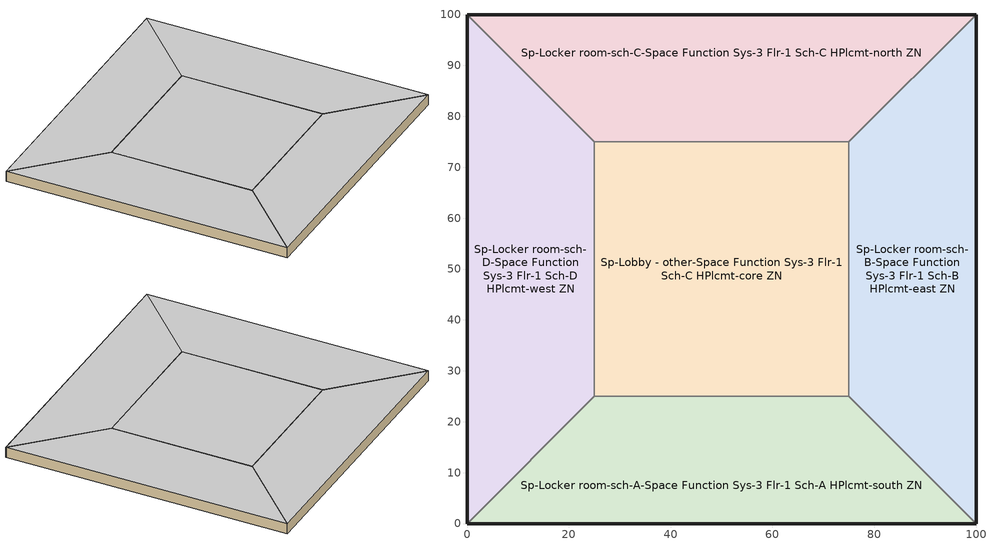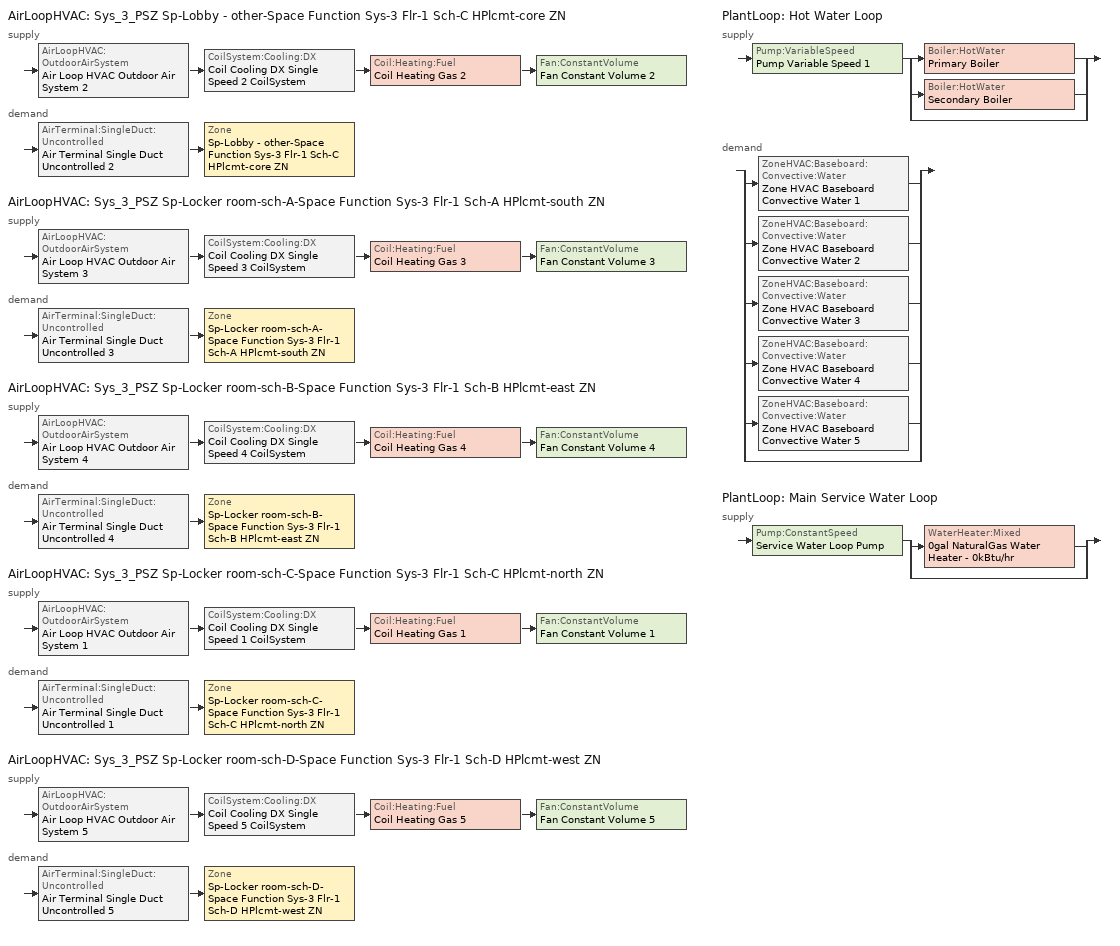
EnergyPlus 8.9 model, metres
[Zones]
Sp-Lobby - other-Space Function Sys-3 Flr-1 Sch-C HPlcmt-core ZN
 floor ground (BTAP-Grnd-Floor-Mass:U-0.757): 25,25 25,75 75,75 75,25 z0
 wall to Sp-Locker room-sch-D-Space Function Sys-3 Flr-1 Sch-D HPlcmt-west ZN (BTAP-Int-Wall): 25,75 25,25 z0:3.8
 wall to Sp-Locker room-sch-C-Space Function Sys-3 Flr-1 Sch-C HPlcmt-north ZN (BTAP-Int-Wall): 75,75 25,75 z0:3.8
 wall to Sp-Locker room-sch-B-Space Function Sys-3 Flr-1 Sch-B HPlcmt-east ZN (BTAP-Int-Wall): 75,25 75,75 z0:3.8
 wall to Sp-Locker room-sch-A-Space Function Sys-3 Flr-1 Sch-A HPlcmt-south ZN (BTAP-Int-Wall): 25,25 75,25 z0:3.8
 ceiling ground (BTAP-Grnd-Roof-Mass:U-0.284): 75,25 75,75 25,75 25,25 z3.8
Sp-Locker room-sch-A-Space Function Sys-3 Flr-1 Sch-A HPlcmt-south ZN
 floor ground (BTAP-Grnd-Floor-Mass:U-0.757): 100,0 0,0 25,25 75,25 z0
 wall ground (BTAP-Grnd-Wall-Mass:U-0.284): 0,0 100,0 z0:3.8
 wall to Sp-Locker room-sch-D-Space Function Sys-3 Flr-1 Sch-D HPlcmt-west ZN (BTAP-Int-Wall): 25,25 0,0 z0:3.8
 wall to Sp-Locker room-sch-B-Space Function Sys-3 Flr-1 Sch-B HPlcmt-east ZN (BTAP-Int-Wall): 100,0 75,25 z0:3.8
 ceiling ground (BTAP-Grnd-Roof-Mass:U-0.284): 75,25 25,25 0,0 100,0 z3.8
Sp-Locker room-sch-B-Space Function Sys-3 Flr-1 Sch-B HPlcmt-east ZN
 floor ground (BTAP-Grnd-Floor-Mass:U-0.757): 100,100 100,0 75,25 75,75 z0
 wall ground (BTAP-Grnd-Wall-Mass:U-0.284): 100,0 100,100 z0:3.8
 wall to Sp-Locker room-sch-C-Space Function Sys-3 Flr-1 Sch-C HPlcmt-north ZN (BTAP-Int-Wall): 100,100 75,75 z0:3.8
 ceiling ground (BTAP-Grnd-Roof-Mass:U-0.284): 75,75 75,25 100,0 100,100 z3.8
Sp-Locker room-sch-C-Space Function Sys-3 Flr-1 Sch-C HPlcmt-north ZN
 floor ground (BTAP-Grnd-Floor-Mass:U-0.757): 0,100 100,100 75,75 25,75 z0
 wall to Sp-Locker room-sch-D-Space Function Sys-3 Flr-1 Sch-D HPlcmt-west ZN (BTAP-Int-Wall): 0,100 25,75 z0:3.8
 wall ground (BTAP-Grnd-Wall-Mass:U-0.284): 100,100 0,100 z0:3.8
 ceiling ground (BTAP-Grnd-Roof-Mass:U-0.284): 25,75 75,75 100,100 0,100 z3.8
Sp-Locker room-sch-D-Space Function Sys-3 Flr-1 Sch-D HPlcmt-west ZN
 floor ground (BTAP-Grnd-Floor-Mass:U-0.757): 0,0 0,100 25,75 25,25 z0
 wall ground (BTAP-Grnd-Wall-Mass:U-0.284): 0,100 0,0 z0:3.8
 ceiling ground (BTAP-Grnd-Roof-Mass:U-0.284): 25,25 25,75 0,100 0,0 z3.8
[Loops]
AirLoopHVAC 'Sys_3_PSZ Sp-Lobby - other-Space Function Sys-3 Flr-1 Sch-C HPlcmt-core ZN'
 supply: AirLoopHVAC:OutdoorAirSystem 'Air Loop HVAC Outdoor Air System 2' > CoilSystem:Cooling:DX 'Coil Cooling DX Single Speed 2 CoilSystem' > Coil:Heating:Fuel 'Coil Heating Gas 2' > Fan:ConstantVolume 'Fan Constant Volume 2'
 demand: AirTerminal:SingleDuct:Uncontrolled 'Air Terminal Single Duct Uncontrolled 2' > Zone 'Sp-Lobby - other-Space Function Sys-3 Flr-1 Sch-C HPlcmt-core ZN'
AirLoopHVAC 'Sys_3_PSZ Sp-Locker room-sch-A-Space Function Sys-3 Flr-1 Sch-A HPlcmt-south ZN'
 supply: AirLoopHVAC:OutdoorAirSystem 'Air Loop HVAC Outdoor Air System 3' > CoilSystem:Cooling:DX 'Coil Cooling DX Single Speed 3 CoilSystem' > Coil:Heating:Fuel 'Coil Heating Gas 3' > Fan:ConstantVolume 'Fan Constant Volume 3'
 demand: AirTerminal:SingleDuct:Uncontrolled 'Air Terminal Single Duct Uncontrolled 3' > Zone 'Sp-Locker room-sch-A-Space Function Sys-3 Flr-1 Sch-A HPlcmt-south ZN'
AirLoopHVAC 'Sys_3_PSZ Sp-Locker room-sch-B-Space Function Sys-3 Flr-1 Sch-B HPlcmt-east ZN'
 supply: AirLoopHVAC:OutdoorAirSystem 'Air Loop HVAC Outdoor Air System 4' > CoilSystem:Cooling:DX 'Coil Cooling DX Single Speed 4 CoilSystem' > Coil:Heating:Fuel 'Coil Heating Gas 4' > Fan:ConstantVolume 'Fan Constant Volume 4'
 demand: AirTerminal:SingleDuct:Uncontrolled 'Air Terminal Single Duct Uncontrolled 4' > Zone 'Sp-Locker room-sch-B-Space Function Sys-3 Flr-1 Sch-B HPlcmt-east ZN'
AirLoopHVAC 'Sys_3_PSZ Sp-Locker room-sch-C-Space Function Sys-3 Flr-1 Sch-C HPlcmt-north ZN'
 supply: AirLoopHVAC:OutdoorAirSystem 'Air Loop HVAC Outdoor Air System 1' > CoilSystem:Cooling:DX 'Coil Cooling DX Single Speed 1 CoilSystem' > Coil:Heating:Fuel 'Coil Heating Gas 1' > Fan:ConstantVolume 'Fan Constant Volume 1'
 demand: AirTerminal:SingleDuct:Uncontrolled 'Air Terminal Single Duct Uncontrolled 1' > Zone 'Sp-Locker room-sch-C-Space Function Sys-3 Flr-1 Sch-C HPlcmt-north ZN'
AirLoopHVAC 'Sys_3_PSZ Sp-Locker room-sch-D-Space Function Sys-3 Flr-1 Sch-D HPlcmt-west ZN'
 supply: AirLoopHVAC:OutdoorAirSystem 'Air Loop HVAC Outdoor Air System 5' > CoilSystem:Cooling:DX 'Coil Cooling DX Single Speed 5 CoilSystem' > Coil:Heating:Fuel 'Coil Heating Gas 5' > Fan:ConstantVolume 'Fan Constant Volume 5'
 demand: AirTerminal:SingleDuct:Uncontrolled 'Air Terminal Single Duct Uncontrolled 5' > Zone 'Sp-Locker room-sch-D-Space Function Sys-3 Flr-1 Sch-D HPlcmt-west ZN'
PlantLoop 'Hot Water Loop'
 supply: Pump:VariableSpeed 'Pump Variable Speed 1' > split
  | Boiler:HotWater 'Primary Boiler'
  | Boiler:HotWater 'Secondary Boiler'
  | bypass
 demand: split
  | ZoneHVAC:Baseboard:Convective:Water 'Zone HVAC Baseboard Convective Water 1'
  | ZoneHVAC:Baseboard:Convective:Water 'Zone HVAC Baseboard Convective Water 2'
  | ZoneHVAC:Baseboard:Convective:Water 'Zone HVAC Baseboard Convective Water 3'
  | ZoneHVAC:Baseboard:Convective:Water 'Zone HVAC Baseboard Convective Water 4'
  | ZoneHVAC:Baseboard:Convective:Water 'Zone HVAC Baseboard Convective Water 5'
  | bypass
PlantLoop 'Main Service Water Loop'
 supply: Pump:ConstantSpeed 'Service Water Loop Pump' > split
  | WaterHeater:Mixed '0gal NaturalGas Water Heater - 0kBtu/hr'
  | bypass
[Building]
Building 1
[Site:Location]
Fort McMurray AP_AB_CAN: Latitude {deg}=56.653; Longitude {deg}=-111.223; Time Zone {hr}=-7; Elevation {m}=369.1
[Site:GroundTemperature:BuildingSurface]
19.527, 19.502, 19.536, 19.598, 20.002, 21.64, 22.225, 22.375, 21.449, 20.121, 19.802, 19.633
[Site:WaterMainsTemperature]
Calculation Method=Correlation; Annual Average Outdoor Air Temperature {C}=1.875; Maximum Difference In Monthly Average Outdoor Air Temperatures {deltaC}=34.4
[SizingPeriod:DesignDay] Day of Month=21; Dry-Bulb Temperature Range Modifier Type=DefaultMultipliers; Humidity Condition Type=Wetbulb; Barometric Pressure {Pa}=96969; Rain Indicator=No; Snow Indicator=No; Daylight Saving Time Indicator=No
Name | Month | Day Type | Maximum Dry-Bulb Temperature {C} | Daily Dry-Bulb Temperature Range {deltaC} | Wetbulb or DewPoint at Maximum Dry-Bulb {C} | Wind Speed {m/s} | Wind Direction {deg} | Solar Model Indicator | ASHRAE Clear Sky Optical Depth for Beam Irradiance (taub) | ASHRAE Clear Sky Optical Depth for Diffuse Irradiance (taud) | Sky Clearness
Fort McMurray AP Ann Clg .4% Condns DB=>MWB | 7 | SummerDesignDay | 28.9 | 12.4 | 17.8 | 3.7 | 250 | ASHRAETau | 0.377 | 2.403
Fort McMurray AP Ann Htg 99.6% Condns DB | 1 | WinterDesignDay | -36.2 | 0 | -36.2 | 1 | 90 | ASHRAEClearSky |  |  | 0
[Material] Thermal Absorptance=0.9; Solar Absorptance=0.7
Name | Roughness | Thickness {m} | Conductivity {W/m-K} | Density {kg/m3} | Specific Heat {J/kg-K} | Visible Absorptance
6 in. Normalweight Concrete Floor 1; 6 in. Normalweight Concrete Floor 2; 6 in. Normalweight Concrete Floor 3 | MediumRough | 0.1524 | 2.31 | 2322 | 832 | 0.7
G01 13mm gypsum board 1 | Smooth | 0.0127 | 0.16 | 800 | 1090 | 0.5
[Material:NoMass] Roughness=Smooth; Thermal Absorptance=0.9; Solar Absorptance=0.7; Visible Absorptance=0.8
Name | Thermal Resistance {m2-K/W}
Typical Carpet Pad 2 | 1.25503
Typical Carpet Pad 3; Typical Carpet Pad 4 | 3.45515
[Construction]
BTAP-Grnd-Floor-Mass:U-0.757: 6 in. Normalweight Concrete Floor 1, Typical Carpet Pad 2
BTAP-Grnd-Roof-Mass:U-0.284: 6 in. Normalweight Concrete Floor 3, Typical Carpet Pad 4
BTAP-Grnd-Wall-Mass:U-0.284: 6 in. Normalweight Concrete Floor 2, Typical Carpet Pad 3
BTAP-Int-Wall: G01 13mm gypsum board 1, G01 13mm gypsum board 1
[Zone]
Sp-Lobby - other-Space Function Sys-3 Flr-1 Sch-C HPlcmt-core ZN; Sp-Locker room-sch-A-Space Function Sys-3 Flr-1 Sch-A HPlcmt-south ZN; Sp-Locker room-sch-B-Space Function Sys-3 Flr-1 Sch-B HPlcmt-east ZN; Sp-Locker room-sch-C-Space Function Sys-3 Flr-1 Sch-C HPlcmt-north ZN; Sp-Locker room-sch-D-Space Function Sys-3 Flr-1 Sch-D HPlcmt-west ZN
[ZoneControl:Thermostat] Control Object Type 1=ThermostatSetpoint:DualSetpoint
Name | Zone or ZoneList | Control Type Schedule | Control Name 1
Sp-Lobby - other-Space Function Sys-3 Flr-1 Sch-C HPlcmt-core ZN Thermostat | Sp-Lobby - other-Space Function Sys-3 Flr-1 Sch-C HPlcmt-core ZN | Sp-Lobby - other-Space Function Sys-3 Flr-1 Sch-C HPlcmt-core ZN Thermostat Schedule | Space Function Lobby - other Thermostat 2
Sp-Locker room-sch-A-Space Function Sys-3 Flr-1 Sch-A HPlcmt-south ZN Thermostat | Sp-Locker room-sch-A-Space Function Sys-3 Flr-1 Sch-A HPlcmt-south ZN | Sp-Locker room-sch-A-Space Function Sys-3 Flr-1 Sch-A HPlcmt-south ZN Thermostat Schedule | Space Function Locker room-sch-A Thermostat 2
Sp-Locker room-sch-B-Space Function Sys-3 Flr-1 Sch-B HPlcmt-east ZN Thermostat | Sp-Locker room-sch-B-Space Function Sys-3 Flr-1 Sch-B HPlcmt-east ZN | Sp-Locker room-sch-B-Space Function Sys-3 Flr-1 Sch-B HPlcmt-east ZN Thermostat Schedule | Space Function Locker room-sch-B Thermostat 2
Sp-Locker room-sch-C-Space Function Sys-3 Flr-1 Sch-C HPlcmt-north ZN Thermostat | Sp-Locker room-sch-C-Space Function Sys-3 Flr-1 Sch-C HPlcmt-north ZN | Sp-Locker room-sch-C-Space Function Sys-3 Flr-1 Sch-C HPlcmt-north ZN Thermostat Schedule | Space Function Locker room-sch-C Thermostat 2
Sp-Locker room-sch-D-Space Function Sys-3 Flr-1 Sch-D HPlcmt-west ZN Thermostat | Sp-Locker room-sch-D-Space Function Sys-3 Flr-1 Sch-D HPlcmt-west ZN | Sp-Locker room-sch-D-Space Function Sys-3 Flr-1 Sch-D HPlcmt-west ZN Thermostat Schedule | Space Function Locker room-sch-D Thermostat 2
[ThermostatSetpoint:DualSetpoint]
Name | Heating Setpoint Temperature Schedule | Cooling Setpoint Temperature Schedule
Space Function Lobby - other Thermostat 2; Space Function Locker room-sch-C Thermostat 2 | NECB-C-Thermostat Setpoint-Heating | NECB-C-Thermostat Setpoint-Cooling
Space Function Locker room-sch-A Thermostat 2 | NECB-A-Thermostat Setpoint-Heating | NECB-A-Thermostat Setpoint-Cooling
Space Function Locker room-sch-B Thermostat 2 | NECB-B-Thermostat Setpoint-Heating | NECB-B-Thermostat Setpoint-Cooling
Space Function Locker room-sch-D Thermostat 2 | NECB-D-Thermostat Setpoint-Heating | NECB-D-Thermostat Setpoint-Cooling
[AirTerminal:SingleDuct:Uncontrolled] Availability Schedule=Always On Discrete; Maximum Air Flow Rate {m3/s}=AutoSize
Air Terminal Single Duct Uncontrolled 2; Air Terminal Single Duct Uncontrolled 3; Air Terminal Single Duct Uncontrolled 4; Air Terminal Single Duct Uncontrolled 1; Air Terminal Single Duct Uncontrolled 5
[ZoneHVAC:Baseboard:Convective:Water] Availability Schedule=Always On Discrete; Heating Design Capacity Method=HeatingDesignCapacity; Heating Design Capacity {W}=Autosize; Heating Design Capacity Per Floor Area {W/m2}=0; Fraction of Autosized Heating Design Capacity=0.8; U-Factor Times Area Value {W/K}=Autosize; Maximum Water Flow Rate {m3/s}=Autosize; Convergence Tolerance=0.001
Zone HVAC Baseboard Convective Water 2; Zone HVAC Baseboard Convective Water 3; Zone HVAC Baseboard Convective Water 4; Zone HVAC Baseboard Convective Water 1; Zone HVAC Baseboard Convective Water 5
[Zone equipment]
Sp-Lobby - other-Space Function Sys-3 Flr-1 Sch-C HPlcmt-core ZN: Air Terminal Single Duct Uncontrolled 2, Zone HVAC Baseboard Convective Water 2
Sp-Locker room-sch-A-Space Function Sys-3 Flr-1 Sch-A HPlcmt-south ZN: Air Terminal Single Duct Uncontrolled 3, Zone HVAC Baseboard Convective Water 3
Sp-Locker room-sch-B-Space Function Sys-3 Flr-1 Sch-B HPlcmt-east ZN: Air Terminal Single Duct Uncontrolled 4, Zone HVAC Baseboard Convective Water 4
Sp-Locker room-sch-C-Space Function Sys-3 Flr-1 Sch-C HPlcmt-north ZN: Air Terminal Single Duct Uncontrolled 1, Zone HVAC Baseboard Convective Water 1
Sp-Locker room-sch-D-Space Function Sys-3 Flr-1 Sch-D HPlcmt-west ZN: Air Terminal Single Duct Uncontrolled 5, Zone HVAC Baseboard Convective Water 5
[Sizing:Zone] Zone Cooling Design Supply Air Temperature Input Method=SupplyAirTemperature; Zone Cooling Design Supply Air Temperature {C}=13; Zone Cooling Design Supply Air Temperature Difference {deltaC}=11.11; Zone Heating Design Supply Air Temperature Input Method=SupplyAirTemperature; Zone Heating Design Supply Air Temperature {C}=43; Zone Heating Design Supply Air Temperature Difference {deltaC}=11.11; Zone Cooling Design Supply Air Humidity Ratio {kgWater/kgDryAir}=0.0085; Zone Heating Design Supply Air Humidity Ratio {kgWater/kgDryAir}=0.008; Zone Heating Sizing Factor=1.3; Zone Cooling Sizing Factor=1.1; Cooling Design Air Flow Method=DesignDay; Cooling Design Air Flow Rate {m3/s}=0; Cooling Minimum Air Flow per Zone Floor Area {m3/s-m2}=0.000762; Cooling Minimum Air Flow {m3/s}=0; Cooling Minimum Air Flow Fraction=0; Heating Design Air Flow Method=DesignDay; Heating Design Air Flow Rate {m3/s}=0; Heating Maximum Air Flow per Zone Floor Area {m3/s-m2}=0.002032; Heating Maximum Air Flow {m3/s}=0.141576; Heating Maximum Air Flow Fraction=0.3; Account for Dedicated Outdoor Air System=No
Name | Design Specification Outdoor Air Object | Design Specification Zone Air Distribution Object
Sp-Lobby - other-Space Function Sys-3 Flr-1 Sch-C HPlcmt-core ZN | Space Function Lobby - other Ventilation | Sp-Lobby - other-Space Function Sys-3 Flr-1 Sch-C HPlcmt-core ZN Design Spec Zone Air Dist
Sp-Locker room-sch-A-Space Function Sys-3 Flr-1 Sch-A HPlcmt-south ZN | Space Function Locker room-sch-A Ventilation | Sp-Locker room-sch-A-Space Function Sys-3 Flr-1 Sch-A HPlcmt-south ZN Design Spec Zone Air Dist
Sp-Locker room-sch-B-Space Function Sys-3 Flr-1 Sch-B HPlcmt-east ZN | Space Function Locker room-sch-B Ventilation | Sp-Locker room-sch-B-Space Function Sys-3 Flr-1 Sch-B HPlcmt-east ZN Design Spec Zone Air Dist
Sp-Locker room-sch-C-Space Function Sys-3 Flr-1 Sch-C HPlcmt-north ZN | Space Function Locker room-sch-C Ventilation | Sp-Locker room-sch-C-Space Function Sys-3 Flr-1 Sch-C HPlcmt-north ZN Design Spec Zone Air Dist
Sp-Locker room-sch-D-Space Function Sys-3 Flr-1 Sch-D HPlcmt-west ZN | Space Function Locker room-sch-D Ventilation | Sp-Locker room-sch-D-Space Function Sys-3 Flr-1 Sch-D HPlcmt-west ZN Design Spec Zone Air Dist
[DesignSpecification:ZoneAirDistribution] Zone Air Distribution Effectiveness in Cooling Mode=1; Zone Air Distribution Effectiveness in Heating Mode=1
Sp-Lobby - other-Space Function Sys-3 Flr-1 Sch-C HPlcmt-core ZN Design Spec Zone Air Dist; Sp-Locker room-sch-A-Space Function Sys-3 Flr-1 Sch-A HPlcmt-south ZN Design Spec Zone Air Dist; Sp-Locker room-sch-B-Space Function Sys-3 Flr-1 Sch-B HPlcmt-east ZN Design Spec Zone Air Dist; Sp-Locker room-sch-C-Space Function Sys-3 Flr-1 Sch-C HPlcmt-north ZN Design Spec Zone Air Dist; Sp-Locker room-sch-D-Space Function Sys-3 Flr-1 Sch-D HPlcmt-west ZN Design Spec Zone Air Dist
[Controller:MechanicalVentilation] Availability Schedule=Always On Discrete; Demand Controlled Ventilation=No; System Outdoor Air Method=ZoneSum
Name | Zone Name 1 | Design Specification Outdoor Air Object Name 1 | Design Specification Zone Air Distribution Object Name 1
Controller Mechanical Ventilation 2 | Sp-Lobby - other-Space Function Sys-3 Flr-1 Sch-C HPlcmt-core ZN | Space Function Lobby - other Ventilation | Sp-Lobby - other-Space Function Sys-3 Flr-1 Sch-C HPlcmt-core ZN Design Spec Zone Air Dist
Controller Mechanical Ventilation 3 | Sp-Locker room-sch-A-Space Function Sys-3 Flr-1 Sch-A HPlcmt-south ZN | Space Function Locker room-sch-A Ventilation | Sp-Locker room-sch-A-Space Function Sys-3 Flr-1 Sch-A HPlcmt-south ZN Design Spec Zone Air Dist
Controller Mechanical Ventilation 4 | Sp-Locker room-sch-B-Space Function Sys-3 Flr-1 Sch-B HPlcmt-east ZN | Space Function Locker room-sch-B Ventilation | Sp-Locker room-sch-B-Space Function Sys-3 Flr-1 Sch-B HPlcmt-east ZN Design Spec Zone Air Dist
Controller Mechanical Ventilation 1 | Sp-Locker room-sch-C-Space Function Sys-3 Flr-1 Sch-C HPlcmt-north ZN | Space Function Locker room-sch-C Ventilation | Sp-Locker room-sch-C-Space Function Sys-3 Flr-1 Sch-C HPlcmt-north ZN Design Spec Zone Air Dist
Controller Mechanical Ventilation 5 | Sp-Locker room-sch-D-Space Function Sys-3 Flr-1 Sch-D HPlcmt-west ZN | Space Function Locker room-sch-D Ventilation | Sp-Locker room-sch-D-Space Function Sys-3 Flr-1 Sch-D HPlcmt-west ZN Design Spec Zone Air Dist
[DesignSpecification:OutdoorAir] Outdoor Air Method=Sum; Outdoor Air Flow per Person {m3/s-person}=0; Outdoor Air Flow per Zone {m3/s}=0; Outdoor Air Flow Air Changes per Hour {1/hr}=0
Name | Outdoor Air Flow per Zone Floor Area {m3/s-m2}
Space Function Lobby - other Ventilation | 0.0041148
Space Function Locker room-sch-A Ventilation; Space Function Locker room-sch-B Ventilation; Space Function Locker room-sch-C Ventilation; Space Function Locker room-sch-D Ventilation | 0.00127
[AirLoopHVAC] Design Supply Air Flow Rate {m3/s}=AutoSize
Sys_3_PSZ Sp-Lobby - other-Space Function Sys-3 Flr-1 Sch-C HPlcmt-core ZN; Sys_3_PSZ Sp-Locker room-sch-A-Space Function Sys-3 Flr-1 Sch-A HPlcmt-south ZN; Sys_3_PSZ Sp-Locker room-sch-B-Space Function Sys-3 Flr-1 Sch-B HPlcmt-east ZN; Sys_3_PSZ Sp-Locker room-sch-C-Space Function Sys-3 Flr-1 Sch-C HPlcmt-north ZN; Sys_3_PSZ Sp-Locker room-sch-D-Space Function Sys-3 Flr-1 Sch-D HPlcmt-west ZN
[Sizing:System] Type of Load to Size On=Sensible; Design Outdoor Air Flow Rate {m3/s}=Autosize; Central Heating Maximum System Air Flow Ratio=1; Preheat Design Temperature {C}=7; Preheat Design Humidity Ratio {kgWater/kgDryAir}=0.008; Precool Design Temperature {C}=13; Precool Design Humidity Ratio {kgWater/kgDryAir}=0.008; Central Cooling Design Supply Air Temperature {C}=13; Central Heating Design Supply Air Temperature {C}=43; Type of Zone Sum to Use=NonCoincident; 100% Outdoor Air in Cooling=No; 100% Outdoor Air in Heating=No; Central Cooling Design Supply Air Humidity Ratio {kgWater/kgDryAir}=0.0085; Central Heating Design Supply Air Humidity Ratio {kgWater/kgDryAir}=0.008; Cooling Supply Air Flow Rate Method=DesignDay; Cooling Supply Air Flow Rate {m3/s}=0; Cooling Supply Air Flow Rate Per Floor Area {m3/s-m2}=0.00996765; Cooling Fraction of Autosized Cooling Supply Air Flow Rate=1; Cooling Supply Air Flow Rate Per Unit Cooling Capacity {m3/s-W}=3.94755e-05; Heating Supply Air Flow Rate Method=DesignDay; Heating Supply Air Flow Rate {m3/s}=0; Heating Supply Air Flow Rate Per Floor Area {m3/s-m2}=0.00996765; Heating Fraction of Autosized Heating Supply Air Flow Rate=1; Heating Fraction of Autosized Cooling Supply Air Flow Rate=1; Heating Supply Air Flow Rate Per Unit Heating Capacity {m3/s-W}=3.15882e-05; System Outdoor Air Method=ZoneSum; Zone Maximum Outdoor Air Fraction=1; Cooling Design Capacity Method=CoolingDesignCapacity; Cooling Design Capacity {W}=Autosize; Cooling Design Capacity Per Floor Area {W/m2}=234.7; Fraction of Autosized Cooling Design Capacity=1; Heating Design Capacity Method=HeatingDesignCapacity; Heating Design Capacity {W}=Autosize; Heating Design Capacity Per Floor Area {W/m2}=157; Fraction of Autosized Heating Design Capacity=1; Central Cooling Capacity Control Method=OnOff
Sys_3_PSZ Sp-Lobby - other-Space Function Sys-3 Flr-1 Sch-C HPlcmt-core ZN; Sys_3_PSZ Sp-Locker room-sch-A-Space Function Sys-3 Flr-1 Sch-A HPlcmt-south ZN; Sys_3_PSZ Sp-Locker room-sch-B-Space Function Sys-3 Flr-1 Sch-B HPlcmt-east ZN; Sys_3_PSZ Sp-Locker room-sch-C-Space Function Sys-3 Flr-1 Sch-C HPlcmt-north ZN; Sys_3_PSZ Sp-Locker room-sch-D-Space Function Sys-3 Flr-1 Sch-D HPlcmt-west ZN
[AvailabilityManager:Scheduled] Schedule=Always On Discrete
Sys_3_PSZ Sp-Lobby - other-Space Function Sys-3 Flr-1 Sch-C HPlcmt-core ZN Availability Manager; Air Loop HVAC Outdoor Air System 2 Availability Manager; Sys_3_PSZ Sp-Locker room-sch-A-Space Function Sys-3 Flr-1 Sch-A HPlcmt-south ZN Availability Manager; Air Loop HVAC Outdoor Air System 3 Availability Manager; Sys_3_PSZ Sp-Locker room-sch-B-Space Function Sys-3 Flr-1 Sch-B HPlcmt-east ZN Availability Manager; Air Loop HVAC Outdoor Air System 4 Availability Manager; Sys_3_PSZ Sp-Locker room-sch-C-Space Function Sys-3 Flr-1 Sch-C HPlcmt-north ZN Availability Manager; Air Loop HVAC Outdoor Air System 1 Availability Manager; Sys_3_PSZ Sp-Locker room-sch-D-Space Function Sys-3 Flr-1 Sch-D HPlcmt-west ZN Availability Manager; Air Loop HVAC Outdoor Air System 5 Availability Manager
[Controller:OutdoorAir] Minimum Outdoor Air Flow Rate {m3/s}=Autosize; Maximum Outdoor Air Flow Rate {m3/s}=Autosize; Economizer Control Type=NoEconomizer; Economizer Control Action Type=ModulateFlow; Economizer Maximum Limit Dry-Bulb Temperature {C}=28; Economizer Maximum Limit Enthalpy {J/kg}=64000; Economizer Minimum Limit Dry-Bulb Temperature {C}=-100; Lockout Type=NoLockout; Minimum Limit Type=FixedMinimum; High Humidity Control=No; Control High Indoor Humidity Based on Outdoor Humidity Ratio=Yes; Heat Recovery Bypass Control Type=BypassWhenWithinEconomizerLimits
Name | Mechanical Ventilation Controller
Controller Outdoor Air 2 | Controller Mechanical Ventilation 2
Controller Outdoor Air 3 | Controller Mechanical Ventilation 3
Controller Outdoor Air 4 | Controller Mechanical Ventilation 4
Controller Outdoor Air 1 | Controller Mechanical Ventilation 1
Controller Outdoor Air 5 | Controller Mechanical Ventilation 5
[SetpointManager:MixedAir] Control Variable=Temperature
Node 40 OS Default SPM; Node 39 OS Default SPM; Node 38 OS Default SPM; Node 53 OS Default SPM; Node 52 OS Default SPM; Node 51 OS Default SPM; Node 66 OS Default SPM; Node 65 OS Default SPM; Node 64 OS Default SPM; Node 28 OS Default SPM; Node 27 OS Default SPM; Node 26 OS Default SPM; Node 79 OS Default SPM; Node 78 OS Default SPM; Node 77 OS Default SPM
[CoilSystem:Cooling:DX] Availability Schedule=Always On Discrete
Name | Cooling Coil
Coil Cooling DX Single Speed 2 CoilSystem | Coil Cooling DX Single Speed 2
Coil Cooling DX Single Speed 3 CoilSystem | Coil Cooling DX Single Speed 3
Coil Cooling DX Single Speed 4 CoilSystem | Coil Cooling DX Single Speed 4
Coil Cooling DX Single Speed 1 CoilSystem | Coil Cooling DX Single Speed 1
Coil Cooling DX Single Speed 5 CoilSystem | Coil Cooling DX Single Speed 5
[Coil:Cooling:DX:SingleSpeed] Availability Schedule=Always On Discrete; Gross Rated Total Cooling Capacity {W}=Autosize; Gross Rated Sensible Heat Ratio=Autosize; Gross Rated Cooling COP {W/W}=3; Rated Air Flow Rate {m3/s}=Autosize; Rated Evaporator Fan Power Per Volume Flow Rate {W/(m3/s)}=773.3; Condenser Type=AirCooled; Evaporative Condenser Effectiveness=0; Evaporative Condenser Air Flow Rate {m3/s}=Autosize; Evaporative Condenser Pump Rated Power Consumption {W}=Autosize; Crankcase Heater Capacity {W}=0; Maximum Outdoor Dry-Bulb Temperature for Crankcase Heater Operation {C}=0; Basin Heater Capacity {W/K}=0; Basin Heater Setpoint Temperature {C}=10
Name | Total Cooling Capacity Function of Temperature Curve | Total Cooling Capacity Function of Flow Fraction Curve | Energy Input Ratio Function of Temperature Curve | Energy Input Ratio Function of Flow Fraction Curve | Part Load Fraction Correlation Curve
Coil Cooling DX Single Speed 2 | Curve Biquadratic 3 | Curve Quadratic 4 | Curve Biquadratic 4 | Curve Quadratic 5 | Curve Quadratic 6
Coil Cooling DX Single Speed 3 | Curve Biquadratic 5 | Curve Quadratic 7 | Curve Biquadratic 6 | Curve Quadratic 8 | Curve Quadratic 9
Coil Cooling DX Single Speed 4 | Curve Biquadratic 7 | Curve Quadratic 10 | Curve Biquadratic 8 | Curve Quadratic 11 | Curve Quadratic 12
Coil Cooling DX Single Speed 1 | Curve Biquadratic 1 | Curve Quadratic 1 | Curve Biquadratic 2 | Curve Quadratic 2 | Curve Quadratic 3
Coil Cooling DX Single Speed 5 | Curve Biquadratic 9 | Curve Quadratic 13 | Curve Biquadratic 10 | Curve Quadratic 14 | Curve Quadratic 15
[Coil:Heating:Fuel] Availability Schedule=Always On Discrete; Fuel Type=NaturalGas; Burner Efficiency=0.8; Nominal Capacity {W}=AutoSize; Parasitic Electric Load {W}=0; Parasitic Fuel Load {W}=0
Coil Heating Gas 2; Coil Heating Gas 3; Coil Heating Gas 4; Coil Heating Gas 1; Coil Heating Gas 5
[Fan:ConstantVolume] Availability Schedule=Always On Discrete; Fan Total Efficiency=0.7; Pressure Rise {Pa}=250; Maximum Flow Rate {m3/s}=AutoSize; Motor Efficiency=0.9; Motor In Airstream Fraction=1
Fan Constant Volume 2; Fan Constant Volume 3; Fan Constant Volume 4; Fan Constant Volume 1; Fan Constant Volume 5
[SetpointManager:SingleZone:Reheat] Control Variable=Temperature; Minimum Supply Air Temperature {C}=13; Maximum Supply Air Temperature {C}=43
Name | Control Zone
Setpoint Manager Single Zone Reheat 2 | Sp-Lobby - other-Space Function Sys-3 Flr-1 Sch-C HPlcmt-core ZN
Setpoint Manager Single Zone Reheat 3 | Sp-Locker room-sch-A-Space Function Sys-3 Flr-1 Sch-A HPlcmt-south ZN
Setpoint Manager Single Zone Reheat 4 | Sp-Locker room-sch-B-Space Function Sys-3 Flr-1 Sch-B HPlcmt-east ZN
Setpoint Manager Single Zone Reheat 1 | Sp-Locker room-sch-C-Space Function Sys-3 Flr-1 Sch-C HPlcmt-north ZN
Setpoint Manager Single Zone Reheat 5 | Sp-Locker room-sch-D-Space Function Sys-3 Flr-1 Sch-D HPlcmt-west ZN
[PlantLoop] Fluid Type=Water; Maximum Loop Flow Rate {m3/s}=Autosize; Minimum Loop Flow Rate {m3/s}=0; Plant Loop Volume {m3}=Autocalculate; Load Distribution Scheme=Optimal; Plant Loop Demand Calculation Scheme=SingleSetpoint
Name | Plant Equipment Operation Scheme | Maximum Loop Temperature {C} | Minimum Loop Temperature {C}
Hot Water Loop | Hot Water Loop Operation Schemes | 100 | 0
Main Service Water Loop | Main Service Water Loop Operation Schemes | 60 | 10
[Sizing:Plant] Loop Type=Heating; Sizing Option=NonCoincident; Zone Timesteps in Averaging Window=1; Coincident Sizing Factor Mode=None
Name | Design Loop Exit Temperature {C} | Loop Design Temperature Difference {deltaC}
Hot Water Loop | 82 | 16
Main Service Water Loop | 60 | 5
[Pump:VariableSpeed]
Pump Variable Speed 1: Design Maximum Flow Rate {m3/s}=Autosize; Design Pump Head {Pa}=179352; Design Power Consumption {W}=Autosize; Motor Efficiency=0.9; Fraction of Motor Inefficiencies to Fluid Stream=0; Coefficient 1 of the Part Load Performance Curve=0; Coefficient 2 of the Part Load Performance Curve=1; Coefficient 3 of the Part Load Performance Curve=0; Coefficient 4 of the Part Load Performance Curve=0; Design Minimum Flow Rate {m3/s}=0; Pump Control Type=Intermittent; Skin Loss Radiative Fraction=0.5; Design Power Sizing Method=PowerPerFlowPerPressure; Design Electric Power per Unit Flow Rate {W/(m3/s)}=348701.1; Design Shaft Power per Unit Flow Rate per Unit Head=1.28205; Design Minimum Flow Rate Fraction=0
[Boiler:HotWater] Fuel Type=NaturalGas; Nominal Capacity {W}=Autosize; Nominal Thermal Efficiency=0.8; Design Water Outlet Temperature {C}=82; Design Water Flow Rate {m3/s}=Autosize; Minimum Part Load Ratio=0; Maximum Part Load Ratio=1; Optimum Part Load Ratio=1; Water Outlet Upper Temperature Limit {C}=99; Boiler Flow Mode=ConstantFlow; Parasitic Electric Load {W}=0; Sizing Factor=1
Primary Boiler; Secondary Boiler
[SetpointManager:OutdoorAirReset]
Setpoint Manager Outdoor Air Reset 1: Control Variable=Temperature; Setpoint at Outdoor Low Temperature {C}=82; Outdoor Low Temperature {C}=-16; Setpoint at Outdoor High Temperature {C}=60; Outdoor High Temperature {C}=0
[PlantEquipmentOperationSchemes]
Hot Water Loop Operation Schemes: Control Scheme Object Type 1=PlantEquipmentOperation:HeatingLoad; Control Scheme Name 1=Hot Water Loop Heating Operation Scheme; Control Scheme Schedule Name 1=Always On Discrete
[PlantEquipmentOperation:HeatingLoad]
Hot Water Loop Heating Operation Scheme: Load Range Lower Limit 1 {W}=0; Load Range Upper Limit 1 {W}=1000000000; Range Equipment List Name 1=Hot Water Loop Heating Equipment List
[PlantEquipmentList]
Hot Water Loop Heating Equipment List: Boiler:HotWater, Primary Boiler, Boiler:HotWater, Secondary Boiler
[Pump:ConstantSpeed]
Service Water Loop Pump: Design Flow Rate {m3/s}=Autosize; Design Pump Head {Pa}=179532; Design Power Consumption {W}=Autosize; Motor Efficiency=0.9; Fraction of Motor Inefficiencies to Fluid Stream=0; Pump Control Type=Intermittent; Design Power Sizing Method=PowerPerFlowPerPressure; Design Electric Power per Unit Flow Rate {W/(m3/s)}=348701.1; Design Shaft Power per Unit Flow Rate per Unit Head=1.28205
[WaterHeater:Mixed]
0gal NaturalGas Water Heater - 0kBtu/hr: Tank Volume {m3}=0; Setpoint Temperature Schedule=Service Water Loop Temp - 140F; Deadband Temperature Difference {deltaC}=2; Maximum Temperature Limit {C}=82.2222; Heater Control Type=Cycle; Heater Maximum Capacity {W}=0; Heater Ignition Minimum Flow Rate {m3/s}=0; Heater Ignition Delay {s}=0; Heater Fuel Type=NaturalGas; Heater Thermal Efficiency=0.8; Off Cycle Parasitic Fuel Consumption Rate {W}=20; Off Cycle Parasitic Fuel Type=NaturalGas; Off Cycle Parasitic Heat Fraction to Tank=0.8; On Cycle Parasitic Fuel Consumption Rate {W}=0; On Cycle Parasitic Fuel Type=NaturalGas; On Cycle Parasitic Heat Fraction to Tank=0; Ambient Temperature Indicator=Schedule; Ambient Temperature Schedule=Water Heater Ambient Temp Schedule - 70F; Off Cycle Loss Coefficient to Ambient Temperature {W/K}=6; Off Cycle Loss Fraction to Zone=1; On Cycle Loss Coefficient to Ambient Temperature {W/K}=6; On Cycle Loss Fraction to Zone=1; Use Side Effectiveness=1; Source Side Effectiveness=1; Use Side Design Flow Rate {m3/s}=Autosize; Source Side Design Flow Rate {m3/s}=Autosize; Indirect Water Heating Recovery Time {hr}=1.5; Source Side Flow Control Mode=IndirectHeatPrimarySetpoint
[SetpointManager:Scheduled]
Service hot water setpoint manager: Control Variable=Temperature; Schedule=Service Water Loop Temp - 140F
[Schedule:Compact]
Sp-Lobby - other-Space Function Sys-3 Flr-1 Sch-C HPlcmt-core ZN Thermostat Schedule; Sp-Locker room-sch-A-Space Function Sys-3 Flr-1 Sch-A HPlcmt-south ZN Thermostat Schedule; Sp-Locker room-sch-B-Space Function Sys-3 Flr-1 Sch-B HPlcmt-east ZN Thermostat Schedule; Sp-Locker room-sch-C-Space Function Sys-3 Flr-1 Sch-C HPlcmt-north ZN Thermostat Schedule; Sp-Locker room-sch-D-Space Function Sys-3 Flr-1 Sch-D HPlcmt-west ZN Thermostat Schedule: Through: 12/31, For: AllDays, Until: 24:00, 4
[Schedule:Day:Interval]
NECB-C-Thermostat Setpoint-Heating Sun|Hol Day: No, 09:00, 18, 10:00, 20, 19:00, 22, 24:00, 18
NECB-C-Thermostat Setpoint-Heating Default|Wkdy Day; NECB-C-Thermostat Setpoint-Heating Sat Day; NECB-C-Thermostat Setpoint-Heating Default: No, 07:00, 18, 08:00, 20, 21:00, 22, 24:00, 18
NECB-C-Thermostat Setpoint-Cooling Sun|Hol Day: No, 07:00, 35, 19:00, 24, 24:00, 35
NECB-C-Thermostat Setpoint-Cooling Default|Wkdy Day; NECB-C-Thermostat Setpoint-Cooling Sat Day; NECB-C-Thermostat Setpoint-Cooling Default: No, 07:00, 35, 21:00, 24, 24:00, 35
NECB-A-Thermostat Setpoint-Heating Sun|Hol Day; NECB-A-Thermostat Setpoint-Heating Sat Day; NECB-D-Thermostat Setpoint-Heating Sun|Hol Day; NECB-D-Thermostat Setpoint-Heating Sat Day: No, 24:00, 18
NECB-A-Thermostat Setpoint-Heating Default|Wkdy Day; NECB-A-Thermostat Setpoint-Heating Default: No, 06:00, 18, 07:00, 20, 21:00, 22, 24:00, 18
NECB-A-Thermostat Setpoint-Cooling Sun|Hol Day; NECB-A-Thermostat Setpoint-Cooling Sat Day; NECB-D-Thermostat Setpoint-Cooling Sun|Hol Day; NECB-D-Thermostat Setpoint-Cooling Sat Day: No, 24:00, 35
NECB-A-Thermostat Setpoint-Cooling Default|Wkdy Day; NECB-A-Thermostat Setpoint-Cooling Default: No, 06:00, 35, 21:00, 24, 24:00, 35
NECB-B-Thermostat Setpoint-Heating Sun|Hol Day: No, 01:00, 18, 02:00, 22, 09:00, 18, 10:00, 20, 23:00, 22, 24:00, 18
NECB-B-Thermostat Setpoint-Heating Default|Wkdy Day; NECB-B-Thermostat Setpoint-Heating Sat Day; NECB-B-Thermostat Setpoint-Heating Default: No, 02:00, 22, 08:00, 18, 09:00, 20, 24:00, 22
NECB-B-Thermostat Setpoint-Cooling Sun|Hol Day: No, 09:00, 35, 23:00, 24, 24:00, 35
NECB-B-Thermostat Setpoint-Cooling Default|Wkdy Day; NECB-B-Thermostat Setpoint-Cooling Sat Day; NECB-B-Thermostat Setpoint-Cooling Default: No, 01:00, 24, 08:00, 35, 24:00, 24
NECB-D-Thermostat Setpoint-Heating Default|Wkdy Day; NECB-D-Thermostat Setpoint-Heating Default: No, 07:00, 18, 08:00, 20, 23:00, 22, 24:00, 18
NECB-D-Thermostat Setpoint-Cooling Default|Wkdy Day; NECB-D-Thermostat Setpoint-Cooling Default: No, 07:00, 35, 23:00, 24, 24:00, 35
Service Water Loop Temp - 140F Default: No, 24:00, 60
Water Heater Ambient Temp Schedule - 70F Default: No, 24:00, 21.1111
[Schedule:Week:Daily]
NECB-C-Thermostat Setpoint-Heating Week Rule - Jan1-Dec31: NECB-C-Thermostat Setpoint-Heating Sun|Hol Day, NECB-C-Thermostat Setpoint-Heating Default|Wkdy Day, NECB-C-Thermostat Setpoint-Heating Default|Wkdy Day, NECB-C-Thermostat Setpoint-Heating Default|Wkdy Day, NECB-C-Thermostat Setpoint-Heating Default|Wkdy Day, NECB-C-Thermostat Setpoint-Heating Default|Wkdy Day, NECB-C-Thermostat Setpoint-Heating Sat Day, NECB-C-Thermostat Setpoint-Heating Default, NECB-C-Thermostat Setpoint-Heating Default, NECB-C-Thermostat Setpoint-Heating Default, NECB-C-Thermostat Setpoint-Heating Default, NECB-C-Thermostat Setpoint-Heating Default
NECB-C-Thermostat Setpoint-Cooling Week Rule - Jan1-Dec31: NECB-C-Thermostat Setpoint-Cooling Sun|Hol Day, NECB-C-Thermostat Setpoint-Cooling Default|Wkdy Day, NECB-C-Thermostat Setpoint-Cooling Default|Wkdy Day, NECB-C-Thermostat Setpoint-Cooling Default|Wkdy Day, NECB-C-Thermostat Setpoint-Cooling Default|Wkdy Day, NECB-C-Thermostat Setpoint-Cooling Default|Wkdy Day, NECB-C-Thermostat Setpoint-Cooling Sat Day, NECB-C-Thermostat Setpoint-Cooling Default, NECB-C-Thermostat Setpoint-Cooling Default, NECB-C-Thermostat Setpoint-Cooling Default, NECB-C-Thermostat Setpoint-Cooling Default, NECB-C-Thermostat Setpoint-Cooling Default
NECB-A-Thermostat Setpoint-Heating Week Rule - Jan1-Dec31: NECB-A-Thermostat Setpoint-Heating Sun|Hol Day, NECB-A-Thermostat Setpoint-Heating Default|Wkdy Day, NECB-A-Thermostat Setpoint-Heating Default|Wkdy Day, NECB-A-Thermostat Setpoint-Heating Default|Wkdy Day, NECB-A-Thermostat Setpoint-Heating Default|Wkdy Day, NECB-A-Thermostat Setpoint-Heating Default|Wkdy Day, NECB-A-Thermostat Setpoint-Heating Sat Day, NECB-A-Thermostat Setpoint-Heating Default, NECB-A-Thermostat Setpoint-Heating Default, NECB-A-Thermostat Setpoint-Heating Default, NECB-A-Thermostat Setpoint-Heating Default, NECB-A-Thermostat Setpoint-Heating Default
NECB-A-Thermostat Setpoint-Cooling Week Rule - Jan1-Dec31: NECB-A-Thermostat Setpoint-Cooling Sun|Hol Day, NECB-A-Thermostat Setpoint-Cooling Default|Wkdy Day, NECB-A-Thermostat Setpoint-Cooling Default|Wkdy Day, NECB-A-Thermostat Setpoint-Cooling Default|Wkdy Day, NECB-A-Thermostat Setpoint-Cooling Default|Wkdy Day, NECB-A-Thermostat Setpoint-Cooling Default|Wkdy Day, NECB-A-Thermostat Setpoint-Cooling Sat Day, NECB-A-Thermostat Setpoint-Cooling Default, NECB-A-Thermostat Setpoint-Cooling Default, NECB-A-Thermostat Setpoint-Cooling Default, NECB-A-Thermostat Setpoint-Cooling Default, NECB-A-Thermostat Setpoint-Cooling Default
NECB-B-Thermostat Setpoint-Heating Week Rule - Jan1-Dec31: NECB-B-Thermostat Setpoint-Heating Sun|Hol Day, NECB-B-Thermostat Setpoint-Heating Default|Wkdy Day, NECB-B-Thermostat Setpoint-Heating Default|Wkdy Day, NECB-B-Thermostat Setpoint-Heating Default|Wkdy Day, NECB-B-Thermostat Setpoint-Heating Default|Wkdy Day, NECB-B-Thermostat Setpoint-Heating Default|Wkdy Day, NECB-B-Thermostat Setpoint-Heating Sat Day, NECB-B-Thermostat Setpoint-Heating Default, NECB-B-Thermostat Setpoint-Heating Default, NECB-B-Thermostat Setpoint-Heating Default, NECB-B-Thermostat Setpoint-Heating Default, NECB-B-Thermostat Setpoint-Heating Default
NECB-B-Thermostat Setpoint-Cooling Week Rule - Jan1-Dec31: NECB-B-Thermostat Setpoint-Cooling Sun|Hol Day, NECB-B-Thermostat Setpoint-Cooling Default|Wkdy Day, NECB-B-Thermostat Setpoint-Cooling Default|Wkdy Day, NECB-B-Thermostat Setpoint-Cooling Default|Wkdy Day, NECB-B-Thermostat Setpoint-Cooling Default|Wkdy Day, NECB-B-Thermostat Setpoint-Cooling Default|Wkdy Day, NECB-B-Thermostat Setpoint-Cooling Sat Day, NECB-B-Thermostat Setpoint-Cooling Default, NECB-B-Thermostat Setpoint-Cooling Default, NECB-B-Thermostat Setpoint-Cooling Default, NECB-B-Thermostat Setpoint-Cooling Default, NECB-B-Thermostat Setpoint-Cooling Default
NECB-D-Thermostat Setpoint-Heating Week Rule - Jan1-Dec31: NECB-D-Thermostat Setpoint-Heating Sun|Hol Day, NECB-D-Thermostat Setpoint-Heating Default|Wkdy Day, NECB-D-Thermostat Setpoint-Heating Default|Wkdy Day, NECB-D-Thermostat Setpoint-Heating Default|Wkdy Day, NECB-D-Thermostat Setpoint-Heating Default|Wkdy Day, NECB-D-Thermostat Setpoint-Heating Default|Wkdy Day, NECB-D-Thermostat Setpoint-Heating Sat Day, NECB-D-Thermostat Setpoint-Heating Default, NECB-D-Thermostat Setpoint-Heating Default, NECB-D-Thermostat Setpoint-Heating Default, NECB-D-Thermostat Setpoint-Heating Default, NECB-D-Thermostat Setpoint-Heating Default
NECB-D-Thermostat Setpoint-Cooling Week Rule - Jan1-Dec31: NECB-D-Thermostat Setpoint-Cooling Sun|Hol Day, NECB-D-Thermostat Setpoint-Cooling Default|Wkdy Day, NECB-D-Thermostat Setpoint-Cooling Default|Wkdy Day, NECB-D-Thermostat Setpoint-Cooling Default|Wkdy Day, NECB-D-Thermostat Setpoint-Cooling Default|Wkdy Day, NECB-D-Thermostat Setpoint-Cooling Default|Wkdy Day, NECB-D-Thermostat Setpoint-Cooling Sat Day, NECB-D-Thermostat Setpoint-Cooling Default, NECB-D-Thermostat Setpoint-Cooling Default, NECB-D-Thermostat Setpoint-Cooling Default, NECB-D-Thermostat Setpoint-Cooling Default, NECB-D-Thermostat Setpoint-Cooling Default
Service Water Loop Temp - 140F Week Rule - Jan1-Dec31: Service Water Loop Temp - 140F Default, Service Water Loop Temp - 140F Default, Service Water Loop Temp - 140F Default, Service Water Loop Temp - 140F Default, Service Water Loop Temp - 140F Default, Service Water Loop Temp - 140F Default, Service Water Loop Temp - 140F Default, Service Water Loop Temp - 140F Default, Service Water Loop Temp - 140F Default, Service Water Loop Temp - 140F Default, Service Water Loop Temp - 140F Default, Service Water Loop Temp - 140F Default
Water Heater Ambient Temp Schedule - 70F Week Rule - Jan1-Dec31: Water Heater Ambient Temp Schedule - 70F Default, Water Heater Ambient Temp Schedule - 70F Default, Water Heater Ambient Temp Schedule - 70F Default, Water Heater Ambient Temp Schedule - 70F Default, Water Heater Ambient Temp Schedule - 70F Default, Water Heater Ambient Temp Schedule - 70F Default, Water Heater Ambient Temp Schedule - 70F Default, Water Heater Ambient Temp Schedule - 70F Default, Water Heater Ambient Temp Schedule - 70F Default, Water Heater Ambient Temp Schedule - 70F Default, Water Heater Ambient Temp Schedule - 70F Default, Water Heater Ambient Temp Schedule - 70F Default
[Schedule:Year]
NECB-C-Thermostat Setpoint-Heating: NECB-C-Thermostat Setpoint-Heating Week Rule - Jan1-Dec31, 1, 1, 12, 31
NECB-C-Thermostat Setpoint-Cooling: NECB-C-Thermostat Setpoint-Cooling Week Rule - Jan1-Dec31, 1, 1, 12, 31
NECB-A-Thermostat Setpoint-Heating: NECB-A-Thermostat Setpoint-Heating Week Rule - Jan1-Dec31, 1, 1, 12, 31
NECB-A-Thermostat Setpoint-Cooling: NECB-A-Thermostat Setpoint-Cooling Week Rule - Jan1-Dec31, 1, 1, 12, 31
NECB-B-Thermostat Setpoint-Heating: NECB-B-Thermostat Setpoint-Heating Week Rule - Jan1-Dec31, 1, 1, 12, 31
NECB-B-Thermostat Setpoint-Cooling: NECB-B-Thermostat Setpoint-Cooling Week Rule - Jan1-Dec31, 1, 1, 12, 31
NECB-D-Thermostat Setpoint-Heating: NECB-D-Thermostat Setpoint-Heating Week Rule - Jan1-Dec31, 1, 1, 12, 31
NECB-D-Thermostat Setpoint-Cooling: NECB-D-Thermostat Setpoint-Cooling Week Rule - Jan1-Dec31, 1, 1, 12, 31
Service Water Loop Temp - 140F: Service Water Loop Temp - 140F Week Rule - Jan1-Dec31, 1, 1, 12, 31
Water Heater Ambient Temp Schedule - 70F: Water Heater Ambient Temp Schedule - 70F Week Rule - Jan1-Dec31, 1, 1, 12, 31
[Schedule:Constant]
Always On Discrete: Hourly Value=1
[Curve:Biquadratic] Minimum Value of x {BasedOnField A2}=17; Maximum Value of x {BasedOnField A2}=22; Minimum Value of y {BasedOnField A3}=13; Maximum Value of y {BasedOnField A3}=46
Name | Coefficient1 Constant | Coefficient2 x | Coefficient3 x**2 | Coefficient4 y | Coefficient5 y**2 | Coefficient6 x*y
Curve Biquadratic 3; Curve Biquadratic 5; Curve Biquadratic 7; Curve Biquadratic 1; Curve Biquadratic 9 | 0.942588 | 0.00954335 | 0.00068377 | -0.0110427 | 5.249e-06 | -9.72e-06
Curve Biquadratic 4; Curve Biquadratic 6; Curve Biquadratic 8; Curve Biquadratic 2; Curve Biquadratic 10 | 0.342414 | 0.034885 | -0.0006237 | 0.00497722 | 0.000437951 | -0.000728028
[Curve:Quadratic]
Name | Coefficient1 Constant | Coefficient2 x | Coefficient3 x**2 | Minimum Value of x {BasedOnField A2} | Maximum Value of x {BasedOnField A2}
Curve Quadratic 4; Curve Quadratic 7; Curve Quadratic 10; Curve Quadratic 1; Curve Quadratic 13 | 0.8 | 0.2 | 0 | 0.5 | 1.5
Curve Quadratic 5; Curve Quadratic 8; Curve Quadratic 11; Curve Quadratic 2; Curve Quadratic 14 | 1.1552 | -0.1808 | 0.0256 | 0.5 | 1.5
Curve Quadratic 6; Curve Quadratic 9; Curve Quadratic 12; Curve Quadratic 3; Curve Quadratic 15 | 0.85 | 0.15 | 0 | 0 | 1
